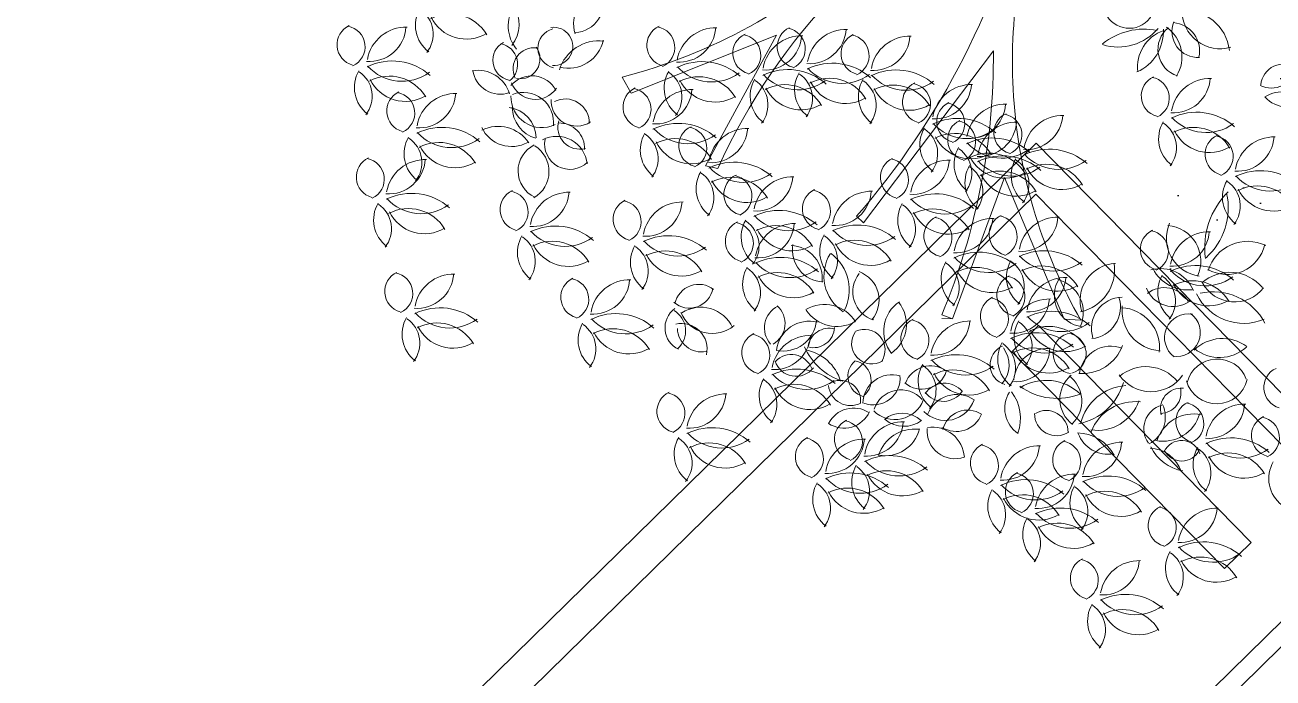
# Model space of a CAD drawing. Header units: millimetres. Extents: x 793 to 3159, y 750 to 2095.
# Drawn here: x 1178.06 to 1184.99, y 1002.38 to 1006.01 of the extents above; entities that cross this region are included whole.
import ezdxf

# ---------------------------------------------------------------- set-up
doc = ezdxf.new("R2010")
doc.units = ezdxf.units.MM
doc.linetypes.add('CONTINUA', pattern=[0])
doc.layers.add('A-BANQUETA', color=8, linetype='Continuous')
doc.layers.add('A-VEGETACION', color=65, linetype='Continuous')

# ---------------------------------------------------------------- blocks, each defined once
blk = doc.blocks.new('XR-CONJUNTO$0$A$C458D45B7')
at = {"lineweight": 0, "extrusion": (-2.43104e-07, -5.45806e-06, 1)}
blk.add_line((-0.3067, -1.749), (-0.3463, -1.7481), dxfattribs=at)
blk.add_lwpolyline([(0.1057, -1.746), (0.1681, -1.7494, -0.110183), (-0.0866, -0.95, -0.110183), (0.0225, -0.1181, 0.069274), (0.0548, -0.1083, -0.159056), (0.3751, -0.5382), (0.4313, -0.5098), (0.2694, -0.2414), (0.6188, -0.3643), (0.5483, -0.2962, -0.129481), (0.1024, -0.068, 0.184379), (0.1254, 0.0127), (0.8832, -0.1415), (0.8943, -0.0784), (0.1156, 0.0518, -0.487233), (0.1075, 0.0667, -0.157099), (0.4909, 0.4325), (0.4557, 0.4846), (0.2096, 0.2904), (0.2879, 0.6525), (0.2292, 0.5741, -0.1274), (0.063, 0.1098, -1.508538), (0.0487, 0.1166), (-0.0409, 1.3604), (-0.1014, 1.2588), (-0.0393, 0.4627, -0.187108), (-0.3498, 1.1361), (-0.3949, 1.1174), (-0.3356, 0.7801), (-0.586, 0.9428), (-0.6161, 0.9071, -0.222061), (-0.0345, 0.1193), (-0.0367, 0.1218), (-0.9935, 0.563), (-0.9683, 0.4373, -0.148996), (-0.7862, 0.3977), (-0.1177, 0.0214, -0.61159), (-0.1188, -0.006, -0.101655), (-1.381, -0.3864), (-1.4565, -0.4291), (-0.657, -0.3716, -0.12496), (-1.5382, -0.8654), (-1.5037, -0.924), (-0.968, -0.7054), (-1.2263, -1.1913), (-1.1801, -1.2004, -0.176723), (-0.0978, -0.0662, 0.164875), (-0.0374, -0.112, -0.122319), (-0.6656, -1.3725), (-0.6394, -1.3961), (-0.165, -0.7555, -0.101541), (-0.347, -1.7346), (-0.3067, -1.749), (-0.1198, -1.2235), (0.1057, -1.746)], format="xyb", close=True, dxfattribs=at)
at = {"lineweight": 0, "extrusion": (2.43104e-07, 5.45806e-06, -1)}
for centre, major_axis, start_param, end_param in [((-1.6027, -0.6693), (0.086, 0.0783, 0), 3.55062, 5.363168), ((-1.7206, -0.5916), (0.0749, -0.0823, 0), -1.194178, 0.664916), ((0.5423, -0.7661), (0.1235, 0.1125, 0), 5.36207, 6.898676), ((0.673, -0.5985), (0.0953, -0.1046, 0), 0.451758, 2.314123), ((-2.1816, -0.6795), (0.0909, 0.0828, 0), 2.943806, 4.400315), ((-2.3482, -0.7139), (0.0813, 0.074, 0), 6.042078, 7.680112), ((-2.1744, -0.7941), (0.1055, -0.1158, 0), 3.38331, 4.908592), ((-1.8262, -0.6795), (0.0906, -0.0995, 0), 1.614915, 2.889535), ((-2.0476, -0.6746), (0.0938, 0.0854, 0), 0.129265, 1.395311), ((0.3358, -0.5709), (0.0714, 0.065, 0), 1.264913, 3.299305), ((0.5912, -0.6765), (0.0712, 0.0649, 0), 2.239479, 4.247459), ((0.4925, -0.7502), (0.0711, -0.0781, 0), 3.953652, 5.660875), ((-2.5155, -0.7546), (0.0578, 0.0526, 0), 2.569534, 5.006064), ((-2.5672, -0.7627), (0.0521, -0.0572, 0), 4.051015, 6.582941), ((-2.4752, -0.6805), (0.0917, -0.1007, 0), -0.777492, 0.800951), ((-2.338, -0.8334), (0.0977, -0.1073, 0), 2.477681, 3.902549), ((-2.1171, -0.5856), (0.0974, -0.107, 0), 0.190237, 1.841773), ((-1.7764, -0.7608), (0.0547, 0.0498, 0), 2.514693, 5.184025), ((-1.7922, -0.7543), (0.0477, -0.0524, 0), 3.730197, 7.076743), ((-1.3694, -0.7464), (0.0578, 0.0526, 0), 2.569534, 5.006064), ((-1.4212, -0.7544), (0.0521, -0.0572, 0), 4.051015, 6.582941), ((-1.3292, -0.6723), (0.0917, -0.1007, 0), -0.777492, 0.800951), ((-1.192, -0.8251), (0.0977, -0.1073, 0), 2.477681, 3.902549), ((-0.8867, -0.7475), (0.0578, 0.0526, 0), 2.569534, 5.006064), ((-0.9384, -0.7555), (0.0521, -0.0572, 0), 4.051015, 6.582941), ((-0.8464, -0.6733), (0.0917, -0.1007, 0), -0.777492, 0.800951), ((-0.7092, -0.8262), (0.0977, -0.1073, 0), 2.477681, 3.902549), ((0.3952, -0.9166), (0.1824, 0.1661, 0), 4.763929, 5.636252), ((0.2948, -0.5436), (0.143, 0.1302, 0), 1.427963, 2.601349), ((0.5108, -0.8091), (0.1051, 0.0957, 0), 3.743488, 5.119397), ((0.2985, -0.6789), (0.1219, 0.111, 0), 0.683436, 1.880422), ((0.5462, -0.7433), (0.0689, -0.0756, 0), 1.029573, 3.198864), ((0.3985, -0.7729), (0.0993, 0.0905, 0), 6.058163, 7.566179), ((-1.624, -0.8846), (0.1127, 0.1027, 0), 4.169962, 5.561665), ((-1.7382, -0.7025), (0.0978, 0.089, 0), 0.938823, 2.542828), ((-1.051, -0.7726), (0.0578, 0.0526, 0), 2.569534, 5.006064), ((-1.1027, -0.7806), (0.0521, -0.0572, 0), 4.051015, 6.582941), ((-1.0107, -0.6984), (0.0917, -0.1007, 0), -0.777492, 0.800951), ((-0.8735, -0.8513), (0.0977, -0.1073, 0), 2.477681, 3.902549), ((-0.6504, -0.7704), (0.0578, 0.0526, 0), 2.569534, 5.006064), ((-0.7022, -0.7784), (0.0521, -0.0572, 0), 4.051015, 6.582941), ((-0.6101, -0.6963), (0.0917, -0.1007, 0), -0.777492, 0.800951), ((-0.4729, -0.8491), (0.0977, -0.1073, 0), 2.477681, 3.902549), ((-1.9413, -0.8068), (0.0509, -0.0559, 0), 0.945939, 3.367294), ((-2.002, -0.8225), (0.0572, 0.0521, 0), 5.641793, 7.92155), ((-1.8635, -0.8377), (0.0576, 0.0525, 0), 3.417735, 5.567883), ((-1.9167, -0.801), (0.055, 0.0501, 0), 0.107397, 2.469596), ((-2.3869, -1.0247), (0.156, 0.1421, 0), 4.983233, 6.17178), ((-1.2408, -1.0165), (0.156, 0.1421, 0), 4.983233, 6.17178), ((-1.2077, -0.7087), (0.1269, 0.1155, 0), 1.666781, 3.133707), ((-0.9223, -1.0427), (0.156, 0.1421, 0), 4.983233, 6.17178), ((-0.758, -1.0176), (0.156, 0.1421, 0), 4.983233, 6.17178), ((-0.725, -0.7098), (0.1269, 0.1155, 0), 1.666781, 3.133707), ((-0.5218, -1.0405), (0.156, 0.1421, 0), 4.983233, 6.17178), ((0.8645, -0.7958), (0.0594, -0.0652, 0), -0.726496, 1.218619), ((0.9098, -0.8788), (0.0568, -0.0624, 0), 2.393253, 4.474922), ((-2.4051, -0.9119), (0.0909, 0.0828, 0), 2.943806, 4.400315), ((-2.5717, -0.9464), (0.0813, 0.074, 0), 6.042078, 7.680112), ((-2.3538, -0.717), (0.1269, 0.1155, 0), 1.666781, 3.133707), ((-2.3979, -1.0266), (0.1055, -0.1158, 0), 3.38331, 4.908592), ((-2.0704, -0.9669), (0.0821, -0.0901, 0), 3.692575, 5.155285), ((-1.989, -0.8304), (0.0692, -0.076, 0), 0.38642, 2.157574), ((-1.8711, -0.9645), (0.0744, 0.0677, 0), 4.565806, 6.533384), ((-1.259, -0.9037), (0.0909, 0.0828, 0), 2.943806, 4.400315), ((-1.4256, -0.9381), (0.0813, 0.074, 0), 6.042078, 7.680112), ((-1.2519, -1.0183), (0.1055, -0.1158, 0), 3.38331, 4.908592), ((-1.1946, -0.8098), (0.0974, -0.107, 0), 0.190237, 1.841773), ((-0.9405, -0.9299), (0.0909, 0.0828, 0), 2.943806, 4.400315), ((-1.1071, -0.9643), (0.0813, 0.074, 0), 6.042078, 7.680112), ((-0.8892, -0.7349), (0.1269, 0.1155, 0), 1.666781, 3.133707), ((-0.9334, -1.0445), (0.1055, -0.1158, 0), 3.38331, 4.908592), ((-0.7763, -0.9048), (0.0909, 0.0828, 0), 2.943806, 4.400315), ((-0.9429, -0.9392), (0.0813, 0.074, 0), 6.042078, 7.680112), ((-0.7691, -1.0194), (0.1055, -0.1158, 0), 3.38331, 4.908592), ((-0.7118, -0.8109), (0.0974, -0.107, 0), 0.190237, 1.841773), ((-0.54, -0.9277), (0.0909, 0.0828, 0), 2.943806, 4.400315), ((-0.7066, -0.9621), (0.0813, 0.074, 0), 6.042078, 7.680112), ((-0.4887, -0.7327), (0.1269, 0.1155, 0), 1.666781, 3.133707), ((-0.5328, -1.0423), (0.1055, -0.1158, 0), 3.38331, 4.908592), ((-0.4213, -0.9474), (0.0578, 0.0526, 0), 2.569534, 5.006064), ((0.4619, -0.9165), (0.0578, 0.0526, 0), 2.569534, 5.006064), ((0.4102, -0.9246), (0.0521, -0.0572, 0), 4.051015, 6.582941), ((0.5022, -0.8424), (0.0917, -0.1007, 0), -0.777492, 0.800951), ((0.6394, -0.9952), (0.0977, -0.1073, 0), 2.477681, 3.902549), ((-2.3406, -0.818), (0.0974, -0.107, 0), 0.190237, 1.841773), ((-1.8588, -0.8569), (0.0633, -0.0695, 0), -0.241864, 1.949123), ((-1.9016, -1.0376), (0.0829, 0.0754, 0), 5.072303, 7.119215), ((-1.4554, -0.9757), (0.0578, 0.0526, 0), 2.569534, 5.006064), ((-1.5071, -0.9838), (0.0521, -0.0572, 0), 4.051015, 6.582941), ((-1.4151, -0.9016), (0.0917, -0.1007, 0), -0.777492, 0.800951), ((-1.2779, -1.0544), (0.0977, -0.1073, 0), 2.477681, 3.902549), ((-0.8761, -0.836), (0.0974, -0.107, 0), 0.190237, 1.841773), ((-0.4756, -0.8338), (0.0974, -0.107, 0), 0.190237, 1.841773), ((-0.4731, -0.9554), (0.0521, -0.0572, 0), 4.051015, 6.582941), ((-0.3811, -0.8732), (0.0917, -0.1007, 0), -0.777492, 0.800951), ((-0.2439, -1.0261), (0.0977, -0.1073, 0), 2.477681, 3.902549), ((0.926, -0.8367), (0.0863, 0.0786, 0), 1.589818, 3.127586), ((0.9106, -1.0346), (0.0926, -0.1017, 0), 3.353254, 4.564957), ((-2.3294, -0.9985), (0.0578, 0.0526, 0), 2.569534, 5.006064), ((-2.3812, -1.0065), (0.0521, -0.0572, 0), 4.051015, 6.582941), ((-2.2891, -0.9244), (0.0917, -0.1007, 0), -0.777492, 0.800951), ((-2.152, -1.0772), (0.0977, -0.1073, 0), 2.477681, 3.902549), ((-1.8349, -0.9416), (0.0765, -0.084, 0), 0.279297, 2.335483), ((-1.7051, -0.9533), (0.0702, 0.0639, 0), 1.7289, 3.911271), ((-1.7464, -1.0372), (0.0598, -0.0657, 0), 3.398385, 5.466877), ((-0.2941, -1.0186), (0.0578, 0.0526, 0), 2.569534, 5.006064), ((-0.3459, -1.0266), (0.0521, -0.0572, 0), 4.051015, 6.582941), ((-0.2539, -0.9445), (0.0917, -0.1007, 0), -0.777492, 0.800951), ((-0.1167, -1.0973), (0.0977, -0.1073, 0), 2.477681, 3.902549), ((0.5906, -1.1866), (0.156, 0.1421, 0), 4.983233, 6.17178), ((-1.9684, -1.0956), (0.0847, 0.0771, 0), 5.565903, 6.997649), ((-1.8235, -0.9794), (0.0806, -0.0885, 0), 1.008399, 2.302773), ((-0.2927, -1.2175), (0.156, 0.1421, 0), 4.983233, 6.17178), ((-0.2531, -1.0846), (0.0578, 0.0526, 0), 2.569534, 5.006064), ((-0.0824, -1.0582), (0.0578, 0.0526, 0), 2.569534, 5.006064), ((-0.1341, -1.0662), (0.0521, -0.0572, 0), 4.051015, 6.582941), ((-0.0421, -0.9841), (0.0917, -0.1007, 0), -0.777492, 0.800951), ((0.0951, -1.1369), (0.0977, -0.1073, 0), 2.477681, 3.902549), ((0.5723, -1.0738), (0.0909, 0.0828, 0), 2.943806, 4.400315), ((0.6236, -0.8789), (0.1269, 0.1155, 0), 1.666781, 3.133707), ((0.5795, -1.1885), (0.1055, -0.1158, 0), 3.38331, 4.908592), ((-2.2008, -1.2686), (0.156, 0.1421, 0), 4.983233, 6.17178), ((-1.9446, -1.0025), (0.0914, 0.0833, 0), 1.806411, 3.423556), ((-1.9938, -1.1874), (0.1001, 0.0912, 0), 4.980953, 6.432495), ((-1.6923, -1.0522), (0.0603, 0.0549, 0), 2.047726, 4.165076), ((-1.7684, -1.1317), (0.0697, 0.0635, 0), 5.41227, 7.055783), ((-1.3268, -1.2458), (0.156, 0.1421, 0), 4.983233, 6.17178), ((-1.2937, -0.9381), (0.1269, 0.1155, 0), 1.666781, 3.133707), ((-1.2476, -1.1172), (0.0578, 0.0526, 0), 2.569534, 5.006064), ((-1.2994, -1.1252), (0.0521, -0.0572, 0), 4.051015, 6.582941), ((-1.2073, -1.043), (0.0917, -0.1007, 0), -0.777492, 0.800951), ((-1.0702, -1.1959), (0.0977, -0.1073, 0), 2.477681, 3.902549), ((-0.3109, -1.1047), (0.0909, 0.0828, 0), 2.943806, 4.400315), ((-0.4775, -1.1391), (0.0813, 0.074, 0), 6.042078, 7.680112), ((-0.2596, -0.9097), (0.1269, 0.1155, 0), 1.666781, 3.133707), ((-0.3038, -1.2193), (0.1055, -0.1158, 0), 3.38331, 4.908592), ((-0.3048, -1.0927), (0.0521, -0.0572, 0), 4.051015, 6.582941), ((-0.1655, -1.2887), (0.156, 0.1421, 0), 4.983233, 6.17178), ((-0.2128, -1.0105), (0.0917, -0.1007, 0), -0.777492, 0.800951), ((-0.0756, -1.1634), (0.0977, -0.1073, 0), 2.477681, 3.902549), ((0.4057, -1.1082), (0.0813, 0.074, 0), 6.042078, 7.680112), ((0.6368, -0.9799), (0.0974, -0.107, 0), 0.190237, 1.841773), ((0.7002, -1.1307), (0.0578, 0.0526, 0), 2.569534, 5.006064), ((-2.219, -1.1558), (0.0909, 0.0828, 0), 2.943806, 4.400315), ((-2.3856, -1.1902), (0.0813, 0.074, 0), 6.042078, 7.680112), ((-2.1677, -0.9608), (0.1269, 0.1155, 0), 1.666781, 3.133707), ((-2.2118, -1.2704), (0.1055, -0.1158, 0), 3.38331, 4.908592), ((-1.7769, -1.1998), (0.0834, 0.076, 0), 4.961295, 6.910739), ((-1.7291, -1.1155), (0.0627, -0.0688, 0), -0.051798, 2.496029), ((-1.345, -1.133), (0.0909, 0.0828, 0), 2.943806, 4.400315), ((-1.5116, -1.1674), (0.0813, 0.074, 0), 6.042078, 7.680112), ((-1.3378, -1.2477), (0.1055, -0.1158, 0), 3.38331, 4.908592), ((-1.2805, -1.0391), (0.0974, -0.107, 0), 0.190237, 1.841773), ((-0.2465, -1.0107), (0.0974, -0.107, 0), 0.190237, 1.841773), ((-0.1324, -0.9809), (0.1269, 0.1155, 0), 1.666781, 3.133707), ((0.0463, -1.3283), (0.156, 0.1421, 0), 4.983233, 6.17178), ((0.6485, -1.1387), (0.0521, -0.0572, 0), 4.051015, 6.582941), ((0.7405, -1.0565), (0.0917, -0.1007, 0), -0.777492, 0.800951), ((0.8777, -1.2094), (0.0977, -0.1073, 0), 2.477681, 3.902549), ((-2.1546, -1.0619), (0.0974, -0.107, 0), 0.190237, 1.841773), ((-1.8126, -1.2153), (0.072, -0.0791, 0), 1.163391, 3.416553), ((-1.9175, -1.2184), (0.0757, -0.0831, 0), 4.435217, 6.484111), ((-0.1837, -1.1759), (0.0909, 0.0828, 0), 2.943806, 4.400315), ((-0.3503, -1.2103), (0.0813, 0.074, 0), 6.042078, 7.680112), ((-0.1766, -1.2906), (0.1055, -0.1158, 0), 3.38331, 4.908592), ((-0.1193, -1.082), (0.0974, -0.107, 0), 0.190237, 1.841773), ((-0.1245, -1.3547), (0.156, 0.1421, 0), 4.983233, 6.17178), ((0.028, -1.2155), (0.0909, 0.0828, 0), 2.943806, 4.400315), ((0.0793, -1.0205), (0.1269, 0.1155, 0), 1.666781, 3.133707), ((0.0352, -1.3301), (0.1055, -0.1158, 0), 3.38331, 4.908592), ((-2.4398, -1.2438), (0.0578, 0.0526, 0), 2.569534, 5.006064), ((-2.4915, -1.2519), (0.0521, -0.0572, 0), 4.051015, 6.582941), ((-2.3995, -1.1697), (0.0917, -0.1007, 0), -0.777492, 0.800951), ((-2.2623, -1.3226), (0.0977, -0.1073, 0), 2.477681, 3.902549), ((-1.119, -1.3873), (0.156, 0.1421, 0), 4.983233, 6.17178), ((-1.0859, -1.0795), (0.1269, 0.1155, 0), 1.666781, 3.133707), ((-0.5005, -1.2274), (0.0578, 0.0526, 0), 2.569534, 5.006064), ((-0.5522, -1.2354), (0.0521, -0.0572, 0), 4.051015, 6.582941), ((-0.4602, -1.1532), (0.0917, -0.1007, 0), -0.777492, 0.800951), ((-0.323, -1.3061), (0.0977, -0.1073, 0), 2.477681, 3.902549), ((-0.1427, -1.2419), (0.0909, 0.0828, 0), 2.943806, 4.400315), ((-0.3093, -1.2764), (0.0813, 0.074, 0), 6.042078, 7.680112), ((-0.0914, -1.047), (0.1269, 0.1155, 0), 1.666781, 3.133707), ((-0.1355, -1.3566), (0.1055, -0.1158, 0), 3.38331, 4.908592), ((-0.1385, -1.2499), (0.0813, 0.074, 0), 6.042078, 7.680112), ((0.0925, -1.1216), (0.0974, -0.107, 0), 0.190237, 1.841773), ((0.8289, -1.4008), (0.156, 0.1421, 0), 4.983233, 6.17178), ((-1.1372, -1.2745), (0.0909, 0.0828, 0), 2.943806, 4.400315), ((-1.3038, -1.3089), (0.0813, 0.074, 0), 6.042078, 7.680112), ((-1.13, -1.3891), (0.1055, -0.1158, 0), 3.38331, 4.908592), ((-1.0728, -1.1806), (0.0974, -0.107, 0), 0.190237, 1.841773), ((-1.0791, -1.2944), (0.0578, 0.0526, 0), 2.569534, 5.006064), ((-1.1309, -1.3025), (0.0521, -0.0572, 0), 4.051015, 6.582941), ((-1.0388, -1.2203), (0.0917, -0.1007, 0), -0.777492, 0.800951), ((-0.9017, -1.3731), (0.0977, -0.1073, 0), 2.477681, 3.902549), ((-0.0782, -1.148), (0.0974, -0.107, 0), 0.190237, 1.841773), ((0.8106, -1.288), (0.0909, 0.0828, 0), 2.943806, 4.400315), ((0.6441, -1.3224), (0.0813, 0.074, 0), 6.042078, 7.680112), ((0.862, -1.093), (0.1269, 0.1155, 0), 1.666781, 3.133707), ((0.8178, -1.4026), (0.1055, -0.1158, 0), 3.38331, 4.908592), ((-2.3111, -1.5139), (0.156, 0.1421, 0), 4.983233, 6.17178), ((-1.9065, -1.3598), (0.0578, 0.0526, 0), 2.569534, 5.006064), ((-1.9582, -1.3678), (0.0521, -0.0572, 0), 4.051015, 6.582941), ((-1.8662, -1.2856), (0.0917, -0.1007, 0), -0.777492, 0.800951), ((-1.729, -1.4385), (0.0977, -0.1073, 0), 2.477681, 3.902549), ((-0.7881, -1.3457), (0.0578, 0.0526, 0), 2.569534, 5.006064), ((-0.8399, -1.3537), (0.0521, -0.0572, 0), 4.051015, 6.582941), ((-0.7479, -1.2715), (0.0917, -0.1007, 0), -0.777492, 0.800951), ((-0.6107, -1.4244), (0.0977, -0.1073, 0), 2.477681, 3.902549), ((-0.3719, -1.4975), (0.156, 0.1421, 0), 4.983233, 6.17178), ((0.9141, -1.4743), (0.1955, -0.2147, 0), 2.163971, 3.093217), ((0.463, -1.3312), (0.166, -0.1823, 0), -1.064666, -0.000104), ((0.8751, -1.194), (0.0974, -0.107, 0), 0.190237, 1.841773), ((-2.2781, -1.2062), (0.1269, 0.1155, 0), 1.666781, 3.133707), ((-2.3222, -1.5158), (0.1055, -0.1158, 0), 3.38331, 4.908592), ((-1.4881, -1.3917), (0.0578, 0.0526, 0), 2.569534, 5.006064), ((-1.5398, -1.3998), (0.0521, -0.0572, 0), 4.051015, 6.582941), ((-1.4478, -1.3176), (0.0917, -0.1007, 0), -0.777492, 0.800951), ((-1.3106, -1.4705), (0.0977, -0.1073, 0), 2.477681, 3.902549), ((-0.9505, -1.5645), (0.156, 0.1421, 0), 4.983233, 6.17178), ((-0.3901, -1.3847), (0.0909, 0.0828, 0), 2.943806, 4.400315), ((-0.5567, -1.4191), (0.0813, 0.074, 0), 6.042078, 7.680112), ((-0.3388, -1.1897), (0.1269, 0.1155, 0), 1.666781, 3.133707), ((-0.3829, -1.4993), (0.1055, -0.1158, 0), 3.38331, 4.908592), ((-2.3294, -1.4011), (0.0909, 0.0828, 0), 2.943806, 4.400315), ((-2.496, -1.4356), (0.0813, 0.074, 0), 6.042078, 7.680112), ((-2.2649, -1.3072), (0.0974, -0.107, 0), 0.190237, 1.841773), ((-0.9174, -1.2568), (0.1269, 0.1155, 0), 1.666781, 3.133707), ((-0.3256, -1.2908), (0.0974, -0.107, 0), 0.190237, 1.841773), ((-0.3375, -1.442), (0.0578, 0.0526, 0), 2.569534, 5.006064), ((-0.3893, -1.45), (0.0521, -0.0572, 0), 4.051015, 6.582941), ((-0.2972, -1.3679), (0.0917, -0.1007, 0), -0.777492, 0.800951), ((-0.16, -1.5207), (0.0977, -0.1073, 0), 2.477681, 3.902549), ((-0.0964, -1.4345), (0.0578, 0.0526, 0), 2.569534, 5.006064), ((-0.1482, -1.4425), (0.0521, -0.0572, 0), 4.051015, 6.582941), ((-0.0562, -1.3603), (0.0917, -0.1007, 0), -0.777492, 0.800951), ((0.081, -1.5132), (0.0977, -0.1073, 0), 2.477681, 3.902549), ((-1.7778, -1.6299), (0.156, 0.1421, 0), 4.983233, 6.17178), ((-1.0722, -1.4679), (0.0578, 0.0526, 0), 2.569534, 5.006064), ((-1.1239, -1.4759), (0.0521, -0.0572, 0), 4.051015, 6.582941), ((-0.9687, -1.4517), (0.0909, 0.0828, 0), 2.943806, 4.400315), ((-1.1353, -1.4861), (0.0813, 0.074, 0), 6.042078, 7.680112), ((-1.0319, -1.3937), (0.0917, -0.1007, 0), -0.777492, 0.800951), ((-0.8947, -1.5466), (0.0977, -0.1073, 0), 2.477681, 3.902549), ((-0.9615, -1.5664), (0.1055, -0.1158, 0), 3.38331, 4.908592), ((-0.9043, -1.3578), (0.0974, -0.107, 0), 0.190237, 1.841773), ((-0.6595, -1.6158), (0.156, 0.1421, 0), 4.983233, 6.17178), ((-0.6264, -1.308), (0.1269, 0.1155, 0), 1.666781, 3.133707), ((0.4638, -1.4838), (0.0578, 0.0526, 0), 2.569534, 5.006064), ((0.412, -1.4919), (0.0521, -0.0572, 0), 4.051015, 6.582941), ((0.6228, -1.4419), (0.095, -0.1043, 0), 0.869755, 2.711845), ((0.477, -1.5278), (0.0893, -0.0981, 0), 3.949733, 5.869629), ((0.5041, -1.4097), (0.0917, -0.1007, 0), -0.777492, 0.800951), ((0.6413, -1.5626), (0.0977, -0.1073, 0), 2.477681, 3.902549), ((-1.7961, -1.517), (0.0909, 0.0828, 0), 2.943806, 4.400315), ((-1.9626, -1.5515), (0.0813, 0.074, 0), 6.042078, 7.680112), ((-1.7447, -1.3221), (0.1269, 0.1155, 0), 1.666781, 3.133707), ((-1.7889, -1.6317), (0.1055, -0.1158, 0), 3.38331, 4.908592), ((-1.3594, -1.6618), (0.156, 0.1421, 0), 4.983233, 6.17178), ((-1.3264, -1.3541), (0.1269, 0.1155, 0), 1.666781, 3.133707), ((-0.6777, -1.503), (0.0909, 0.0828, 0), 2.943806, 4.400315), ((-0.8443, -1.5374), (0.0813, 0.074, 0), 6.042078, 7.680112), ((-0.6706, -1.6176), (0.1055, -0.1158, 0), 3.38331, 4.908592), ((-0.6133, -1.4091), (0.0974, -0.107, 0), 0.190237, 1.841773), ((0.0322, -1.7046), (0.156, 0.1421, 0), 4.983233, 6.17178), ((0.7069, -1.433), (0.0958, -0.1052, 0), -0.620898, 1.257402), ((0.783, -1.6027), (0.1018, -0.1118, 0), 2.590682, 4.333365), ((-1.7316, -1.4231), (0.0974, -0.107, 0), 0.190237, 1.841773), ((-1.3777, -1.549), (0.0909, 0.0828, 0), 2.943806, 4.400315), ((-1.5443, -1.5835), (0.0813, 0.074, 0), 6.042078, 7.680112), ((-1.3705, -1.6637), (0.1055, -0.1158, 0), 3.38331, 4.908592), ((-1.3132, -1.4551), (0.0974, -0.107, 0), 0.190237, 1.841773), ((-0.9435, -1.738), (0.156, 0.1421, 0), 4.983233, 6.17178), ((-0.9118, -1.6039), (0.082, -0.09, 0), 3.922895, 5.563815), ((-0.7854, -1.4992), (0.0784, -0.0861, 0), 0.761161, 2.48284), ((-0.6264, -1.5932), (0.1167, 0.1063, 0), 2.876809, 4.428757), ((-0.8545, -1.6456), (0.111, -0.1219, 0), 4.499583, 5.944826), ((-0.2089, -1.7121), (0.156, 0.1421, 0), 4.983233, 6.17178), ((-0.1758, -1.4043), (0.1269, 0.1155, 0), 1.666781, 3.133707), ((0.0653, -1.3968), (0.1269, 0.1155, 0), 1.666781, 3.133707), ((-0.9618, -1.6252), (0.0909, 0.0828, 0), 2.943806, 4.400315), ((-1.1284, -1.6596), (0.0813, 0.074, 0), 6.042078, 7.680112), ((-0.9105, -1.4302), (0.1269, 0.1155, 0), 1.666781, 3.133707), ((-0.9546, -1.7398), (0.1055, -0.1158, 0), 3.38331, 4.908592), ((-0.2271, -1.5993), (0.0909, 0.0828, 0), 2.943806, 4.400315), ((-0.3937, -1.6337), (0.0813, 0.074, 0), 6.042078, 7.680112), ((-0.2199, -1.714), (0.1055, -0.1158, 0), 3.38331, 4.908592), ((0.014, -1.5918), (0.0909, 0.0828, 0), 2.943806, 4.400315), ((-0.1526, -1.6262), (0.0813, 0.074, 0), 6.042078, 7.680112), ((0.0211, -1.7064), (0.1055, -0.1158, 0), 3.38331, 4.908592), ((0.0784, -1.4979), (0.0974, -0.107, 0), 0.190237, 1.841773), ((0.3027, -1.6758), (0.1024, 0.0933, 0), 3.565307, 5.386182), ((0.1309, -1.5621), (0.1185, 0.1079, 0), 0.583209, 2.085095), ((0.4627, -1.6858), (0.0965, 0.0879, 0), 5.163098, 6.626384), ((0.5621, -1.4865), (0.099, -0.1087, 0), 0.621866, 1.808522), ((0.5924, -1.7539), (0.156, 0.1421, 0), 4.983233, 6.17178), ((0.6255, -1.4462), (0.1269, 0.1155, 0), 1.666781, 3.133707), ((0.7191, -1.723), (0.1155, 0.1052, 0), 4.718896, 6.320013), ((-2.3306, -1.6663), (0.0578, 0.0526, 0), 2.569534, 5.006064), ((-2.3824, -1.6743), (0.0521, -0.0572, 0), 4.051015, 6.582941), ((-2.2903, -1.5922), (0.0917, -0.1007, 0), -0.777492, 0.800951), ((-2.1531, -1.745), (0.0977, -0.1073, 0), 2.477681, 3.902549), ((-1.6791, -1.6816), (0.0578, 0.0526, 0), 2.569534, 5.006064), ((-1.7309, -1.6896), (0.0521, -0.0572, 0), 4.051015, 6.582941), ((-1.6389, -1.6075), (0.0917, -0.1007, 0), -0.777492, 0.800951), ((-1.5017, -1.7603), (0.0977, -0.1073, 0), 2.477681, 3.902549), ((-0.8973, -1.5313), (0.0974, -0.107, 0), 0.190237, 1.841773), ((-0.5678, -1.6507), (0.0806, 0.0734, 0), 2.594914, 4.537615), ((-0.6921, -1.6834), (0.0834, 0.0759, 0), 5.793524, 7.714733), ((-0.1627, -1.5054), (0.0974, -0.107, 0), 0.190237, 1.841773), ((-0.0655, -1.658), (0.0578, 0.0526, 0), 2.569534, 5.006064), ((-0.1173, -1.666), (0.0521, -0.0572, 0), 4.051015, 6.582941), ((-0.0252, -1.5838), (0.0917, -0.1007, 0), -0.777492, 0.800951), ((0.112, -1.7367), (0.0977, -0.1073, 0), 2.477681, 3.902549), ((0.1852, -1.6575), (0.086, 0.0783, 0), 2.417191, 4.449233), ((0.0519, -1.7212), (0.0841, -0.0923, 0), 4.121445, 5.863655), ((0.5742, -1.6411), (0.0909, 0.0828, 0), 2.943806, 4.400315), ((0.4076, -1.6756), (0.0813, 0.074, 0), 6.042078, 7.680112), ((0.5814, -1.7558), (0.1055, -0.1158, 0), 3.38331, 4.908592), ((0.6386, -1.5472), (0.0974, -0.107, 0), 0.190237, 1.841773), ((0.7347, -1.5407), (0.1002, 0.0912, 0), 1.386642, 3.372135), ((-1.2818, -1.6299), (0.0592, -0.0651, 0), -0.667272, 1.44118), ((-1.2467, -1.719), (0.0602, -0.0661, 0), 2.502227, 4.54115), ((0.1962, -1.6996), (0.0871, 0.0794, 0), 0.417724, 2.199452), ((0.508, -1.5903), (0.0709, -0.0778, 0), 0.120299, 1.944748), ((0.4762, -1.7275), (0.0685, -0.0752, 0), 3.211817, 4.937174), ((0.7689, -1.5609), (0.1308, -0.1436, 0), 0.328466, 1.844368), ((0.659, -1.8548), (0.145, -0.1593, 0), 3.642263, 4.961959), ((-0.9126, -1.7877), (0.0666, 0.0606, 0), 3.142668, 4.98287), ((-1.0139, -1.7723), (0.0647, 0.0589, 0), 6.162681, 8.065967), ((-0.7802, -1.8349), (0.0912, -0.1001, 0), 3.336911, 4.892596), ((-0.4314, -1.795), (0.096, 0.0875, 0), 3.183323, 4.85961), ((-0.6069, -1.7718), (0.0959, 0.0873, 0), 0.047939, 1.69324), ((-0.1257, -1.738), (0.0578, 0.0526, 0), 2.569534, 5.006064), ((-0.1774, -1.746), (0.0521, -0.0572, 0), 4.051015, 6.582941), ((-0.0854, -1.6638), (0.0917, -0.1007, 0), -0.777492, 0.800951), ((0.0518, -1.8167), (0.0977, -0.1073, 0), 2.477681, 3.902549), ((0.0631, -1.9281), (0.156, 0.1421, 0), 4.983233, 6.17178), ((0.3233, -1.7786), (0.0857, 0.0781, 0), 3.557171, 5.425825), ((0.4688, -1.7106), (0.11, 0.1002, 0), 2.356072, 3.990407), ((0.3124, -1.849), (0.0993, -0.1091, 0), 3.920668, 5.558542), ((-2.202, -1.9364), (0.156, 0.1421, 0), 4.983233, 6.17178), ((-2.1689, -1.6286), (0.1269, 0.1155, 0), 1.666781, 3.133707), ((-1.5505, -1.9517), (0.156, 0.1421, 0), 4.983233, 6.17178), ((-1.2828, -1.7911), (0.0649, 0.0591, 0), 2.74486, 4.817126), ((-1.3815, -1.8033), (0.0647, 0.0589, 0), 5.980387, 7.844259), ((-1.1965, -1.6859), (0.0927, 0.0844, 0), 1.60107, 3.477305), ((-1.2377, -1.845), (0.088, -0.0966, 0), 3.302682, 4.998485), ((-0.7353, -1.6424), (0.1023, 0.0932, 0), 1.804244, 3.275247), ((-0.4192, -1.8221), (0.0578, 0.0526, 0), 2.569534, 5.006064), ((-0.471, -1.8301), (0.0521, -0.0572, 0), 4.051015, 6.582941), ((-0.2418, -1.9008), (0.0977, -0.1073, 0), 2.477681, 3.902549), ((0.0449, -1.8153), (0.0909, 0.0828, 0), 2.943806, 4.400315), ((0.0962, -1.6203), (0.1269, 0.1155, 0), 1.666781, 3.133707), ((0.0521, -1.9299), (0.1055, -0.1158, 0), 3.38331, 4.908592), ((0.5658, -1.8099), (0.0649, 0.0591, 0), 2.928423, 5.62201), ((0.5228, -1.7922), (0.0647, 0.0589, 0), 6.067305, 8.748552), ((-2.2202, -1.8236), (0.0909, 0.0828, 0), 2.943806, 4.400315), ((-2.3868, -1.858), (0.0813, 0.074, 0), 6.042078, 7.680112), ((-2.213, -1.9382), (0.1055, -0.1158, 0), 3.38331, 4.908592), ((-2.1558, -1.7297), (0.0974, -0.107, 0), 0.190237, 1.841773), ((-1.5687, -1.8389), (0.0909, 0.0828, 0), 2.943806, 4.400315), ((-1.7353, -1.8733), (0.0813, 0.074, 0), 6.042078, 7.680112), ((-1.5174, -1.6439), (0.1269, 0.1155, 0), 1.666781, 3.133707), ((-1.5616, -1.9535), (0.1055, -0.1158, 0), 3.38331, 4.908592), ((-1.3086, -1.8699), (0.07, 0.0637, 0), 5.213427, 7.235231), ((-1.2355, -1.7906), (0.0599, -0.0658, 0), 0.537292, 2.273403), ((-0.8369, -1.8829), (0.0813, -0.0892, 0), 2.416196, 4.128775), ((-0.9339, -1.7499), (0.0834, -0.0916, 0), -0.747496, 0.92333), ((-0.7627, -1.8661), (0.0529, -0.0581, 0), 2.437983, 4.133669), ((-0.8209, -1.7829), (0.052, -0.0571, 0), -0.805592, 0.99457), ((-0.604, -1.8427), (0.0508, -0.0558, 0), 0.167275, 2.931559), ((-0.6317, -1.8666), (0.0514, -0.0564, 0), 3.434396, 6.048526), ((-0.3789, -1.7479), (0.0917, -0.1007, 0), -0.777492, 0.800951), ((0.003, -2.0081), (0.156, 0.1421, 0), 4.983233, 6.17178), ((-0.1217, -1.8497), (0.0813, 0.074, 0), 6.042078, 7.680112), ((0.1093, -1.7214), (0.0974, -0.107, 0), 0.190237, 1.841773), ((0.1426, -1.8717), (0.0564, 0.0514, 0), 2.451914, 5.122844), ((0.1123, -1.8734), (0.0513, -0.0564, 0), 3.974747, 6.706127), ((0.6938, -1.9628), (0.1114, 0.1015, 0), 4.670271, 6.083992), ((-1.5043, -1.745), (0.0974, -0.107, 0), 0.190237, 1.841773), ((-1.0074, -1.8808), (0.0578, 0.0526, 0), 2.569534, 5.006064), ((-1.0591, -1.8888), (0.0521, -0.0572, 0), 4.051015, 6.582941), ((-0.9671, -1.8066), (0.0917, -0.1007, 0), -0.777492, 0.800951), ((-0.8299, -1.9595), (0.0977, -0.1073, 0), 2.477681, 3.902549), ((-0.0153, -1.8953), (0.0909, 0.0828, 0), 2.943806, 4.400315), ((-0.1818, -1.9297), (0.0813, 0.074, 0), 6.042078, 7.680112), ((0.0361, -1.7003), (0.1269, 0.1155, 0), 1.666781, 3.133707), ((-0.0081, -2.0099), (0.1055, -0.1158, 0), 3.38331, 4.908592), ((0.1747, -1.7893), (0.1161, 0.1058, 0), 1.073021, 2.387841), ((0.2802, -1.9608), (0.0861, 0.0784, 0), 4.018379, 5.808748), ((0.6811, -1.7353), (0.109, 0.0992, 0), 1.559887, 2.985463), ((-0.9013, -1.9679), (0.0549, -0.0603, 0), 3.061552, 5.056317), ((-0.6479, -1.7687), (0.1504, -0.1652, 0), 1.026125, 1.904449), ((-0.8791, -2.0337), (0.1131, -0.1242, 0), 4.05378, 5.144977), ((-0.2906, -2.0922), (0.156, 0.1421, 0), 4.983233, 6.17178), ((-0.0914, -1.917), (0.0506, -0.0555, 0), 1.010889, 3.47331), ((-0.202, -1.918), (0.0782, 0.0712, 0), 0.087647, 1.448523), ((0.0492, -1.8013), (0.0974, -0.107, 0), 0.190237, 1.841773), ((-0.0705, -1.855), (0.0836, -0.0918, 0), -0.851667, 0.813229), ((0.0484, -1.9811), (0.0936, 0.0853, 0), 3.9493, 5.480078), ((0.6749, -2.0027), (0.0773, -0.0849, 0), 2.540907, 5.084101), ((-0.8787, -2.1509), (0.156, 0.1421, 0), 4.983233, 6.17178), ((-0.8847, -1.8854), (0.0601, 0.0547, 0), 1.393449, 3.554503), ((-0.6148, -1.9644), (0.057, 0.0519, 0), 2.578652, 4.726233), ((-0.6793, -1.9791), (0.0541, 0.0493, 0), 5.612257, 7.909224), ((-0.3859, -2.0219), (0.0731, 0.0665, 0), 4.229845, 6.060505), ((-0.3088, -1.9794), (0.0909, 0.0828, 0), 2.943806, 4.400315), ((-0.4754, -2.0138), (0.0813, 0.074, 0), 6.042078, 7.680112), ((-0.2575, -1.7844), (0.1269, 0.1155, 0), 1.666781, 3.133707), ((-0.3017, -2.094), (0.1055, -0.1158, 0), 3.38331, 4.908592), ((0.4118, -2.0705), (0.1022, -0.1122, 0), 3.166321, 4.746743), ((0.9254, -1.9911), (0.0578, 0.0526, 0), 2.569534, 5.006064), ((-0.8969, -2.0381), (0.0909, 0.0828, 0), 2.943806, 4.400315), ((-1.0635, -2.0725), (0.0813, 0.074, 0), 6.042078, 7.680112), ((-0.8456, -1.8431), (0.1269, 0.1155, 0), 1.666781, 3.133707), ((-0.8898, -2.1527), (0.1055, -0.1158, 0), 3.38331, 4.908592), ((-0.7195, -2.0556), (0.0557, 0.0507, 0), 4.867473, 7.140226), ((-0.529, -2.0638), (0.0786, 0.0716, 0), 3.876768, 5.736712), ((-0.5982, -1.9703), (0.0669, -0.0735, 0), -0.935183, 1.086705), ((-0.4195, -1.9143), (0.0708, 0.0645, 0), 1.04514, 3.011148), ((-0.3332, -2.0743), (0.0644, 0.0586, 0), 4.465016, 6.303995), ((-0.2444, -1.8855), (0.0974, -0.107, 0), 0.190237, 1.841773), ((0.0431, -2.1571), (0.124, -0.1362, 0), 3.319613, 4.638387), ((0.2091, -2.0412), (0.0781, -0.0858, 0), 1.365148, 3.170115), ((0.0571, -2.0498), (0.0865, 0.0788, 0), 6.08891, 7.797405), ((0.1198, -1.9213), (0.1593, 0.1451, 0), 1.00711, 2.105119), ((0.4287, -1.8685), (0.0962, -0.1057, 0), -0.22961, 1.697981), ((0.6723, -1.9376), (0.0783, -0.086, 0), -0.613396, 2.029773), ((-1.3195, -2.1006), (0.0578, 0.0526, 0), 2.569534, 5.006064), ((-0.8325, -1.9442), (0.0974, -0.107, 0), 0.190237, 1.841773), ((-0.6826, -1.9915), (0.0601, 0.0547, 0), 1.804241, 3.776705), ((-0.4944, -2.1165), (0.0698, -0.0766, 0), 2.607937, 4.729847), ((-0.3391, -1.9696), (0.057, -0.0625, 0), -0.246584, 1.641422), ((-0.2882, -2.1431), (0.0849, 0.0774, 0), 4.235337, 6.046289), ((0.0019, -2.0768), (0.0758, -0.0832, 0), 1.317084, 2.865627), ((-0.2105, -2.1149), (0.1171, 0.1067, 0), 0.067922, 1.089621), ((0.0809, -1.8037), (0.1587, -0.1742, 0), 0.345184, 1.356009), ((0.3506, -2.1743), (0.1247, -0.1369, 0), 2.543031, 3.801704), ((0.5426, -2.0743), (0.0571, 0.052, 0), 3.585355, 5.548075), ((0.4651, -2.0153), (0.056, 0.051, 0), 0.48544, 2.307087), ((-1.3713, -2.1086), (0.0521, -0.0572, 0), 4.051015, 6.582941), ((-1.2793, -2.0264), (0.0917, -0.1007, 0), -0.777492, 0.800951), ((-1.1421, -2.1793), (0.0977, -0.1073, 0), 2.477681, 3.902549), ((-0.6686, -2.1858), (0.0698, -0.0767, 0), 2.766974, 4.44246), ((-0.5177, -2.0103), (0.0834, 0.0759, 0), 1.098371, 3.068093), ((-0.3311, -2.0131), (0.0826, 0.0753, 0), 1.049221, 3.093477), ((0.232, -1.995), (0.1087, -0.1193, 0), -0.517411, 0.883582), ((0.3727, -2.2226), (0.1287, 0.1172, 0), 4.23806, 5.558372), ((0.4944, -2.1477), (0.0664, 0.0605, 0), 3.241774, 5.168831), ((0.3716, -2.1055), (0.0756, -0.083, 0), -1.266144, 0.247817), ((0.6009, -2.1201), (0.0578, 0.0526, 0), 2.569534, 5.006064), ((0.5491, -2.1281), (0.0521, -0.0572, 0), 4.051015, 6.582941), ((0.6412, -2.0459), (0.0917, -0.1007, 0), -0.777492, 0.800951), ((0.7784, -2.1988), (0.0977, -0.1073, 0), 2.477681, 3.902549), ((-0.7056, -2.0532), (0.0696, -0.0764, 0), -0.413826, 1.312985), ((-0.4892, -2.2044), (0.0709, -0.0778, 0), 3.19712, 4.606252), ((-0.484, -2.0394), (0.0731, -0.0803, 0), 0.082053, 1.427671), ((-0.29, -2.0656), (0.0737, 0.0671, 0), 1.096087, 2.860218), ((-0.2473, -2.1796), (0.0695, 0.0633, 0), 4.11451, 6.021325), ((0.0814, -2.0955), (0.0605, 0.0551, 0), 1.717436, 3.872544), ((0.0442, -2.1647), (0.0594, 0.0541, 0), 4.913936, 7.019776), ((0.4753, -2.0536), (0.0947, -0.104, 0), -0.571332, 0.931252), ((0.5907, -2.2354), (0.0966, -0.106, 0), 2.611195, 4.065193), ((0.8812, -2.1699), (0.0578, 0.0526, 0), 2.569534, 5.006064), ((0.8295, -2.178), (0.0521, -0.0572, 0), 4.051015, 6.582941), ((-1.1909, -2.3707), (0.156, 0.1421, 0), 4.983233, 6.17178), ((-0.6616, -2.1976), (0.0578, 0.0526, 0), 2.569534, 5.006064), ((-0.7134, -2.2057), (0.0521, -0.0572, 0), 4.051015, 6.582941), ((-0.6214, -2.1235), (0.0917, -0.1007, 0), -0.777492, 0.800951), ((-0.4842, -2.2764), (0.0977, -0.1073, 0), 2.477681, 3.902549), ((-0.4426, -2.297), (0.1031, 0.0939, 0), 4.176659, 5.555724), ((-0.5518, -2.1279), (0.0872, -0.0958, 0), -0.604362, 0.920285), ((-0.2948, -2.1637), (0.0757, 0.0689, 0), 1.95551, 3.964827), ((-0.3769, -2.2689), (0.0879, 0.08, 0), 5.29327, 6.951225), ((0.1574, -2.326), (0.118, 0.1075, 0), 5.462246, 6.506525), ((0.272, -2.1268), (0.0869, 0.0791, 0), 2.121846, 3.517128), ((0.7295, -2.3902), (0.156, 0.1421, 0), 4.983233, 6.17178), ((-1.2091, -2.2579), (0.0909, 0.0828, 0), 2.943806, 4.400315), ((-1.3757, -2.2923), (0.0813, 0.074, 0), 6.042078, 7.680112), ((-1.1578, -2.0629), (0.1269, 0.1155, 0), 1.666781, 3.133707), ((-1.202, -2.3725), (0.1055, -0.1158, 0), 3.38331, 4.908592), ((-0.8054, -2.2632), (0.0578, 0.0526, 0), 2.569534, 5.006064), ((-0.8572, -2.2712), (0.0521, -0.0572, 0), 4.051015, 6.582941), ((-0.7651, -2.1891), (0.0917, -0.1007, 0), -0.777492, 0.800951), ((-0.6279, -2.3419), (0.0977, -0.1073, 0), 2.477681, 3.902549), ((-0.1575, -2.2819), (0.0578, 0.0526, 0), 2.569534, 5.006064), ((-0.2092, -2.29), (0.0521, -0.0572, 0), 4.051015, 6.582941), ((-0.1172, -2.2078), (0.0917, -0.1007, 0), -0.777492, 0.800951), ((0.02, -2.3606), (0.0977, -0.1073, 0), 2.477681, 3.902549), ((0.1466, -2.2658), (0.0578, 0.0526, 0), 2.569534, 5.006064), ((0.0949, -2.2738), (0.0521, -0.0572, 0), 4.051015, 6.582941), ((0.1869, -2.1917), (0.0917, -0.1007, 0), -0.777492, 0.800951), ((0.3241, -2.3445), (0.0977, -0.1073, 0), 2.477681, 3.902549), ((0.5785, -2.1404), (0.1114, -0.1224, 0), 0.907109, 1.835464), ((0.5455, -2.2619), (0.0525, 0.0478, 0), 4.308395, 6.697311), ((0.7113, -2.2774), (0.0909, 0.0828, 0), 2.943806, 4.400315), ((0.7626, -2.0824), (0.1269, 0.1155, 0), 1.666781, 3.133707), ((0.7185, -2.392), (0.1055, -0.1158, 0), 3.38331, 4.908592), ((-1.1447, -2.164), (0.0974, -0.107, 0), 0.190237, 1.841773), ((-0.533, -2.4677), (0.156, 0.1421, 0), 4.983233, 6.17178), ((0.4237, -2.3478), (0.0947, 0.0862, 0), 5.4867, 6.696734), ((0.5454, -2.1943), (0.0536, 0.0488, 0), 1.197735, 3.396556), ((0.5447, -2.3118), (0.0813, 0.074, 0), 6.042078, 7.680112), ((0.7757, -2.1835), (0.0974, -0.107, 0), 0.190237, 1.841773), ((-0.6768, -2.5333), (0.156, 0.1421, 0), 4.983233, 6.17178), ((-0.5512, -2.3549), (0.0909, 0.0828, 0), 2.943806, 4.400315), ((-0.7178, -2.3894), (0.0813, 0.074, 0), 6.042078, 7.680112), ((-0.4999, -2.16), (0.1269, 0.1155, 0), 1.666781, 3.133707), ((-0.5441, -2.4696), (0.1055, -0.1158, 0), 3.38331, 4.908592), ((0.2753, -2.5359), (0.156, 0.1421, 0), 4.983233, 6.17178), ((0.9916, -2.3272), (0.0909, 0.0828, 0), 2.943806, 4.400315), ((-0.6437, -2.2255), (0.1269, 0.1155, 0), 1.666781, 3.133707), ((-0.4868, -2.261), (0.0974, -0.107, 0), 0.190237, 1.841773), ((-0.0288, -2.552), (0.156, 0.1421, 0), 4.983233, 6.17178), ((-0.0273, -2.3857), (0.0578, 0.0526, 0), 2.569534, 5.006064), ((-0.0791, -2.3937), (0.0521, -0.0572, 0), 4.051015, 6.582941), ((0.0129, -2.3115), (0.0917, -0.1007, 0), -0.777492, 0.800951), ((0.1501, -2.4644), (0.0977, -0.1073, 0), 2.477681, 3.902549), ((0.3084, -2.2281), (0.1269, 0.1155, 0), 1.666781, 3.133707), ((-0.695, -2.4205), (0.0909, 0.0828, 0), 2.943806, 4.400315), ((-0.8616, -2.4549), (0.0813, 0.074, 0), 6.042078, 7.680112), ((-0.6878, -2.5352), (0.1055, -0.1158, 0), 3.38331, 4.908592), ((-0.6305, -2.3266), (0.0974, -0.107, 0), 0.190237, 1.841773), ((-0.0471, -2.4392), (0.0909, 0.0828, 0), 2.943806, 4.400315), ((-0.2136, -2.4736), (0.0813, 0.074, 0), 6.042078, 7.680112), ((0.0043, -2.2443), (0.1269, 0.1155, 0), 1.666781, 3.133707), ((-0.0399, -2.5539), (0.1055, -0.1158, 0), 3.38331, 4.908592), ((0.257, -2.4231), (0.0909, 0.0828, 0), 2.943806, 4.400315), ((0.0905, -2.4575), (0.0813, 0.074, 0), 6.042078, 7.680112), ((0.2642, -2.5377), (0.1055, -0.1158, 0), 3.38331, 4.908592), ((0.3215, -2.3292), (0.0974, -0.107, 0), 0.190237, 1.841773), ((0.0174, -2.3453), (0.0974, -0.107, 0), 0.190237, 1.841773), ((0.1013, -2.6558), (0.156, 0.1421, 0), 4.983233, 6.17178), ((0.5023, -2.5061), (0.0578, 0.0526, 0), 2.569534, 5.006064), ((0.4505, -2.5141), (0.0521, -0.0572, 0), 4.051015, 6.582941), ((0.5426, -2.4319), (0.0917, -0.1007, 0), -0.777492, 0.800951), ((0.6798, -2.5848), (0.0977, -0.1073, 0), 2.477681, 3.902549), ((0.0831, -2.543), (0.0909, 0.0828, 0), 2.943806, 4.400315), ((-0.0835, -2.5774), (0.0813, 0.074, 0), 6.042078, 7.680112), ((0.1344, -2.348), (0.1269, 0.1155, 0), 1.666781, 3.133707), ((0.0902, -2.6576), (0.1055, -0.1158, 0), 3.38331, 4.908592), ((0.1475, -2.4491), (0.0974, -0.107, 0), 0.190237, 1.841773), ((0.6309, -2.7762), (0.156, 0.1421, 0), 4.983233, 6.17178), ((0.664, -2.4684), (0.1269, 0.1155, 0), 1.666781, 3.133707), ((0.6127, -2.6634), (0.0909, 0.0828, 0), 2.943806, 4.400315), ((0.4461, -2.6978), (0.0813, 0.074, 0), 6.042078, 7.680112), ((0.6199, -2.778), (0.1055, -0.1158, 0), 3.38331, 4.908592), ((0.2159, -2.7031), (0.0578, 0.0526, 0), 2.569534, 5.006064), ((0.1641, -2.7111), (0.0521, -0.0572, 0), 4.051015, 6.582941), ((0.2562, -2.629), (0.0917, -0.1007, 0), -0.777492, 0.800951), ((0.3934, -2.7818), (0.0977, -0.1073, 0), 2.477681, 3.902549), ((0.6771, -2.5695), (0.0974, -0.107, 0), 0.190237, 1.841773), ((0.3445, -2.9732), (0.156, 0.1421, 0), 4.983233, 6.17178), ((0.3263, -2.8604), (0.0909, 0.0828, 0), 2.943806, 4.400315), ((0.1597, -2.8948), (0.0813, 0.074, 0), 6.042078, 7.680112), ((0.3776, -2.6654), (0.1269, 0.1155, 0), 1.666781, 3.133707), ((0.3335, -2.975), (0.1055, -0.1158, 0), 3.38331, 4.908592), ((0.3907, -2.7665), (0.0974, -0.107, 0), 0.190237, 1.841773)]:
    blk.add_ellipse(centre, major_axis=major_axis, ratio=1, start_param=start_param, end_param=end_param, dxfattribs=at)

msp = doc.modelspace()

# ---------------------------------------------------------------- hatches: boundary and pattern name
at = {"layer": 'A-VEGETACION', "linetype": 'CONTINUA'}
h = msp.add_hatch(dxfattribs=at)
h.set_pattern_fill('AR-SAND', color=256, scale=0.02, angle=0.534047)
h.set_pattern_definition([(38.034047, (-995.446, 276.85925), (-0.04112262, 0.97848569), [0, -0.77216, 0, -0.8636, 0, -0.8255]), (8.034047, (-995.446, 276.8592), (0.8856448, 1.4419677), [0, -0.41656, 0, -0.69596, 0, -0.2667]), (328.034047, (-996.0708, 276.8534), (1.58188923, 0.0176195), [0, -0.254, 0, -0.9144, 0, -1.1938]), (318.03405, (-996.0708, 276.8534), (1.5228908, 0.4600731), [0, -0.127, 0, -0.59944, 0, -0.6858])])
h.paths.add_polyline_path([(1183.95632, 1005.06351), (1185.60024, 1003.38865), (1187.27804, 1005.03546), (1185.63397, 1006.71017)])

# ---------------------------------------------------------------- linework, layer by layer
at = {"layer": 'A-BANQUETA', "linetype": 'CONTINUA', "ltscale": 0.5}
for p, q in [((1178.06333, 999.84546, 293.72089), (1183.67519, 1005.34993, 293.72089)), ((1183.67519, 1005.34993, 293.72089), (1185.60024, 1003.38865, 293.72089)), ((1178.14424, 999.64462, 293.72089), (1183.67342, 1005.06621, 293.72089)), ((1183.67342, 1005.06621, 293.72089), (1185.59884, 1003.10456, 293.72089)), ((1185.52756, 1003.17719, 293.72089), (1181.82726, 999.54544, 293.72089)), ((1185.5976, 1003.10582, 293.72089), (1181.96833, 999.54378, 293.72089))]:
    msp.add_line(p, q, dxfattribs=at)
at = {"layer": 'A-BANQUETA', "linetype": 'CONTINUA', "ltscale": 0.5, "elevation": 293.72089}
msp.add_lwpolyline([(1183.54089, 1004.1916), (1184.72106, 1002.98801), (1184.86934, 1003.1334), (1183.68917, 1004.33699)], close=True, dxfattribs=at)

# ---------------------------------------------------------------- block references
at = {"layer": 'A-VEGETACION', "linetype": 'CONTINUA', "ltscale": 0.5, "xscale": 1.5, "yscale": 1.5, "zscale": 1.5, "rotation": 359.4659533148276}
msp.add_blockref('XR-CONJUNTO$0$A$C458D45B7', (1183.69652, 1006.99287, 293.72089), dxfattribs=at)

doc.saveas('drawing.dxf')
